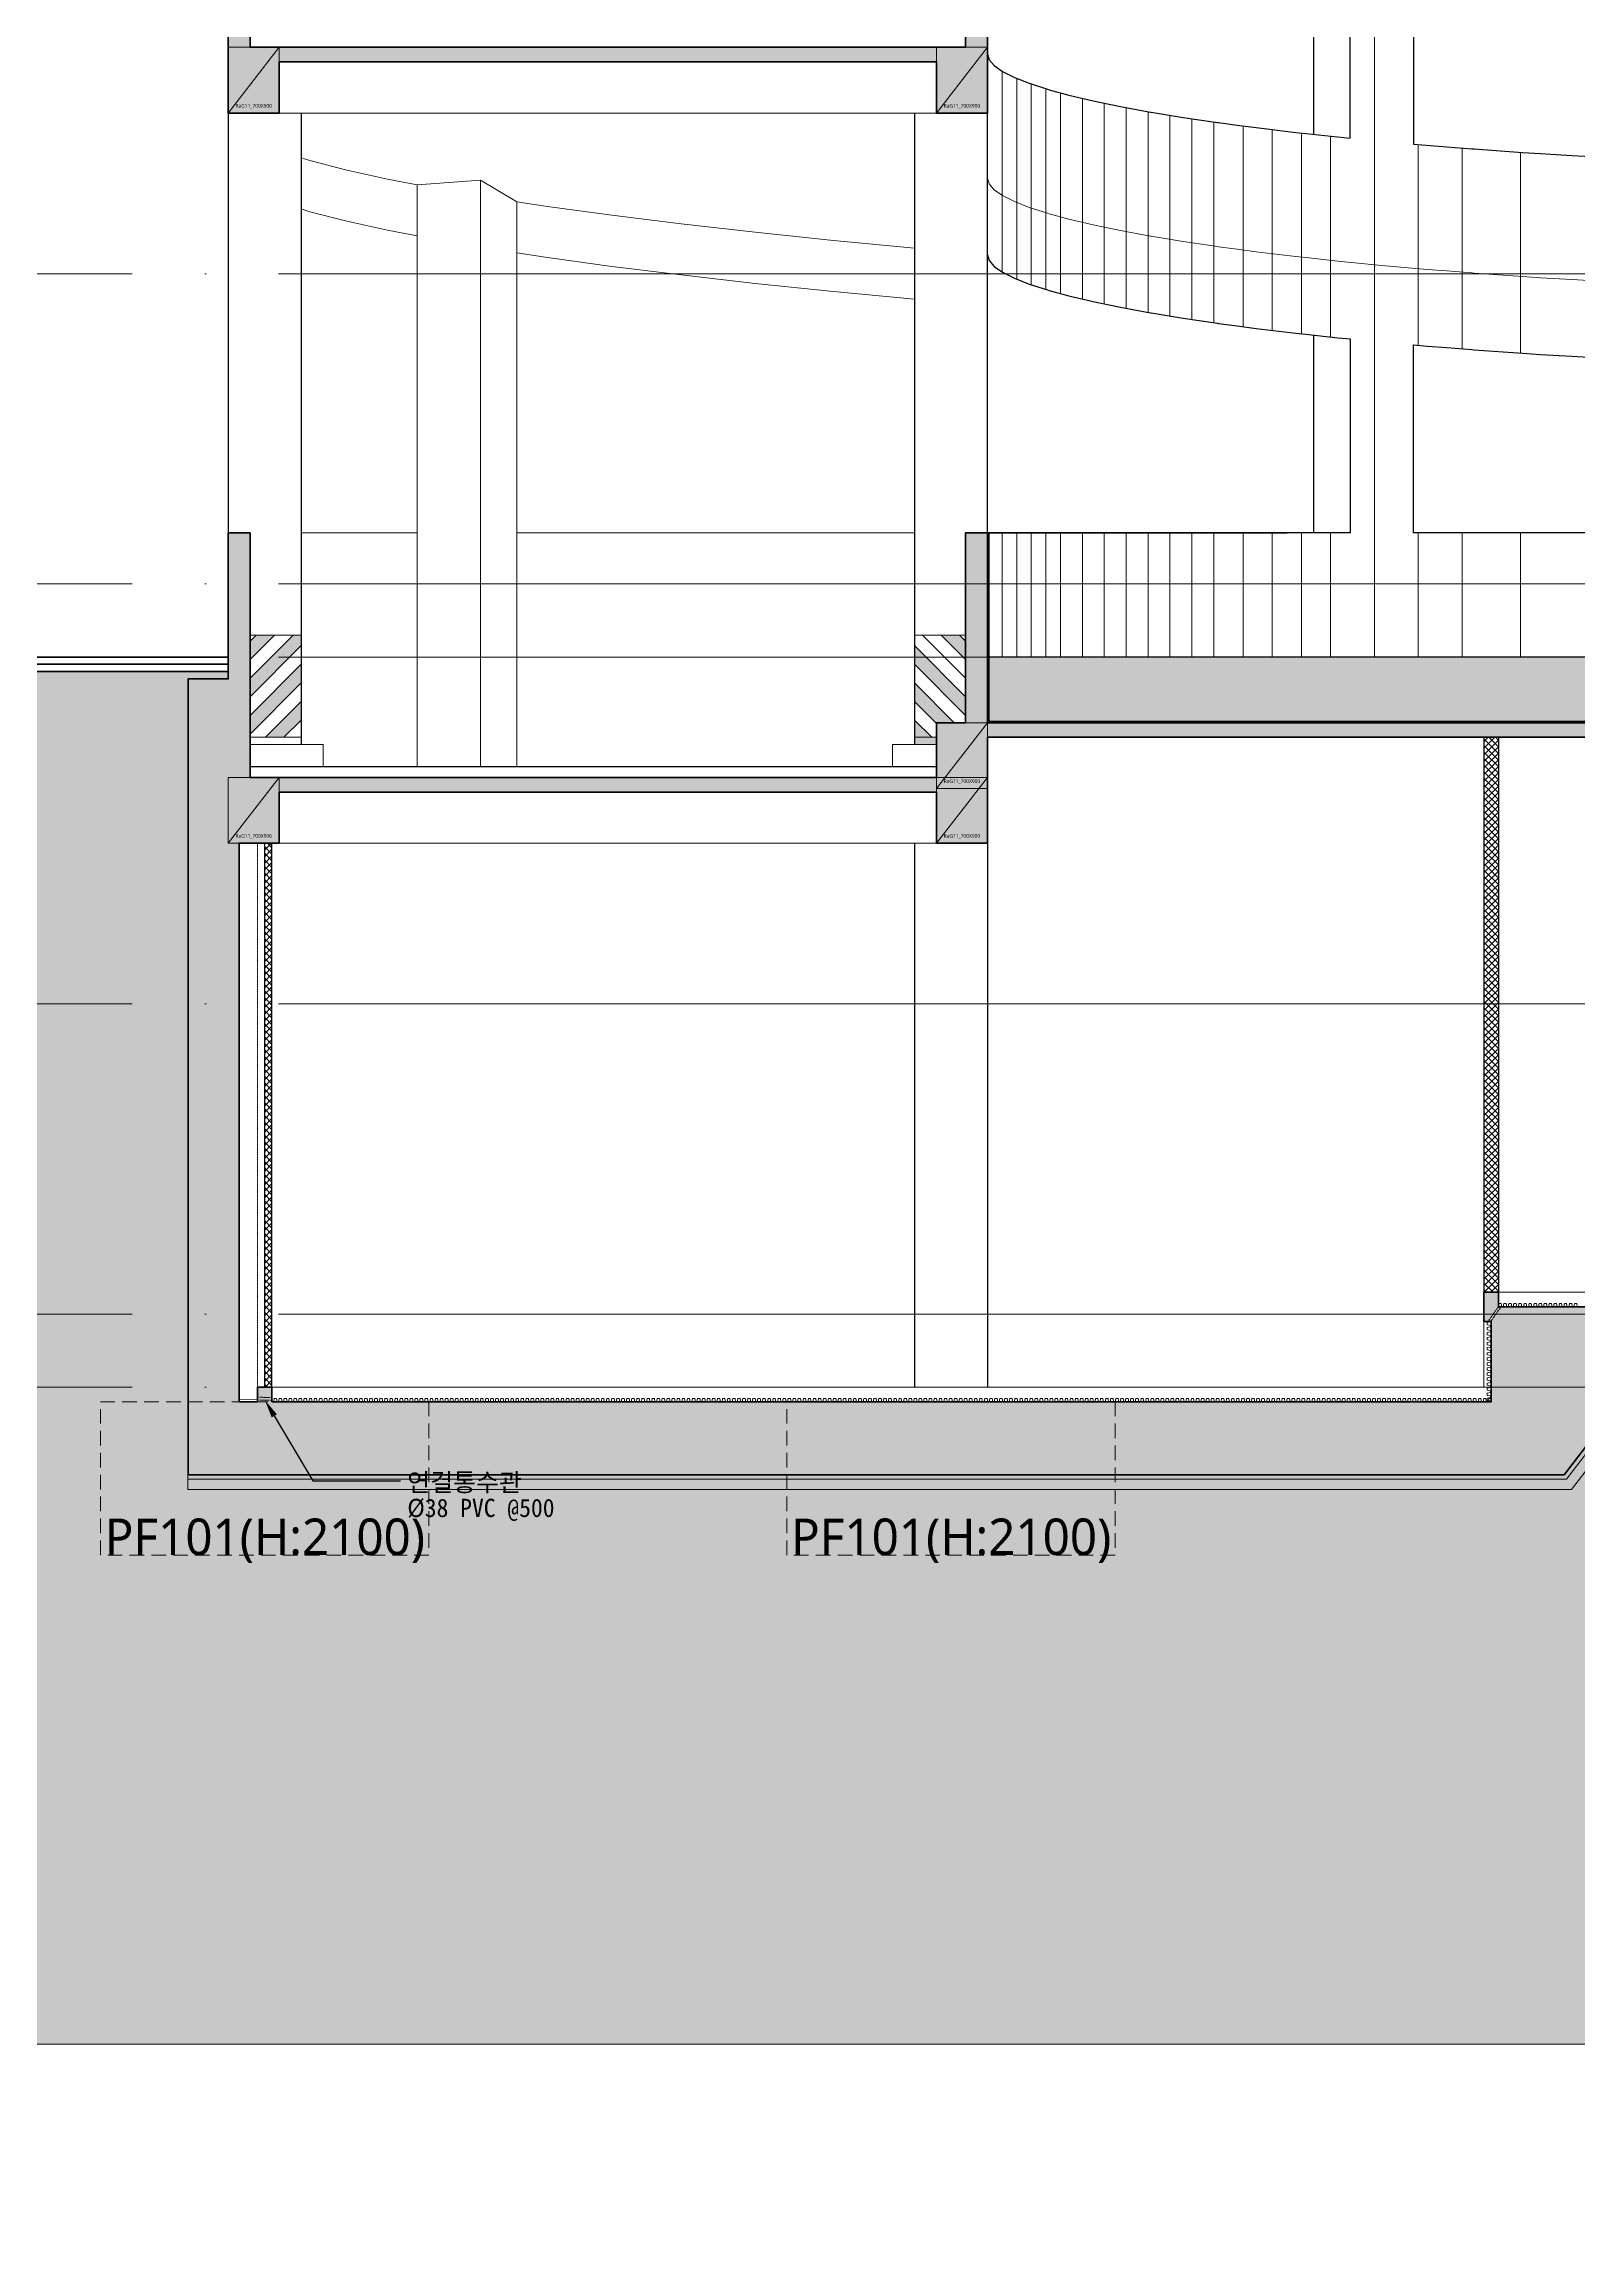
# Model space of a CAD drawing. Header units: millimetres. Extents: x 0 to 420000, y 0 to 297000.
# Drawn here: x 108987 to 130004, y 145925 to 175899 of the extents above; entities that cross this region are included whole.
import ezdxf
from ezdxf.enums import TextEntityAlignment as Align
from ezdxf.xclip import XClip

# ---------------------------------------------------------------- set-up
doc = ezdxf.new("R2010")
doc.units = ezdxf.units.MM
doc.header["$XCLIPFRAME"] = 0
for name, pattern in [('CEN', [62, 60, -1, 0, -1]), ('HID', [2, 1.1, -0.9]), ('HIDDEN', [0.375, 0.25, -0.125])]:
    doc.linetypes.add(name, pattern=pattern)
doc.layers.get('Defpoints').update_dxf_attribs({"color": 140})
for name, color, linetype, lineweight in [('A-AXIS-LINE', 1, 'CEN', 15), ('A-CONC-LIN1', 2, 'Continuous', 40), ('A-CONC-LIN2', 7, 'Continuous', 25), ('A-ELEV-LIN2', 7, 'Continuous', 25), ('A-ELEV-LIN3', 8, 'Continuous', 18), ('A-FFXS-PAD', 254, 'Continuous', 18), ('A-GRND', 2, 'Continuous', 40), ('A-SECT-LIN3', 255, 'Continuous', 18), ('A-WAXM-BLOC', 3, 'Continuous', 25), ('A-XXXX-DRBD', 9, 'Continuous', 20), ('A-XXXX-FIN2', 6, 'Continuous', 20), ('A-XXXX-HATC', 8, 'Continuous', 18), ('A-XXXX-HID', 8, 'HIDDEN', 18), ('A-XXXX-WAT1', 9, 'HID', 20)]:
    doc.layers.add(name, color=color, linetype=linetype, lineweight=lineweight)
for name, color, linetype in [('A-CLXK-SOLD', 253, 'Continuous'), ('A-CONC-SOLD', 253, 'CEN'), ('A-XXXX-SOLD', 252, 'Continuous')]:
    doc.layers.add(name, color=color, linetype=linetype)
doc.layers.add('A-XXXX-NPLT', color=144, linetype='Continuous', lineweight=15, plot=False)
doc.styles.add('돋움체', font='')
doc.styles.add('맑은고딕', font='')
doc.styles.get('돋움체').set_extended_font_data('DotumChe')
doc.styles.get('맑은고딕').set_extended_font_data('Malgun Gothic')

# ---------------------------------------------------------------- blocks, each defined once
blk = doc.blocks.new('RaG11')
at = {"layer": 'A-XXXX-NPLT'}
blk.add_line((350, 0), (-350, -900), dxfattribs=at)
blk.add_lwpolyline([(-350, -900), (350, -900), (350, 0), (-350, 0)], close=True, dxfattribs=at)
at = {"layer": 'A-XXXX-NPLT', "style": '맑은고딕'}
blk.add_text('RaG11_700X900', height=50, dxfattribs=at).set_placement((0, -800), align=Align.MIDDLE_CENTER)
blk = doc.blocks.new('ramp_1f')
at = {"layer": 'A-CONC-SOLD'}
h = blk.add_hatch(color=256, dxfattribs=at)
h.dxf.hatch_style = 1
h.paths.add_polyline_path([(4455566, 122514), (4456266, 122514), (4456266, 123214), (4465266, 123214), (4465266, 122514), (4465966, 122514), (4465966, 125264), (4465666, 125264), (4465666, 123414), (4455866, 123414), (4455866, 125264), (4455566, 125264)])
at = {"layer": 'A-CONC-LIN1'}
blk.add_lwpolyline([(4455566, 122514), (4456266, 122514), (4456266, 123214), (4465266, 123214), (4465266, 122514), (4465966, 122514), (4465966, 125264), (4465666, 125264), (4465666, 123414), (4455866, 123414), (4455866, 125264), (4455566, 125264)], close=True, dxfattribs=at)
at = {"layer": 'A-ELEV-LIN2'}
for p, q in [((4451099, 129473), (4451099, 122223)), ((4451099, 119473), (4451099, 116764)), ((4455566, 116764), (4451461, 116764))]:
    blk.add_line(p, q, dxfattribs=at)
for points in [[(4449733, 129338), (4449733, 122088), (4449272, 122051), (4448930, 122024), (4448899, 122022), (4448238, 121975), (4447990, 121959), (4447562, 121932), (4446873, 121895), (4446176, 121862), (4445999, 121855), (4445266, 121825), (4445266, 129075)], [(4455566, 123323), (4455543, 123244), (4455474, 123164), (4455359, 123083), (4455198, 123002), (4454993, 122921), (4454744, 122841), (4454719, 122834), (4454453, 122761), (4454119, 122682), (4453900, 122636), (4453746, 122604), (4453335, 122528), (4453326, 122527), (4452886, 122455), (4452414, 122385), (4452403, 122383), (4452145, 122349), (4451887, 122315), (4451341, 122249), (4451205, 122234), (4450599, 122169), (4450599, 129419)], [(4455566, 120573), (4455543, 120494), (4455474, 120414), (4455359, 120333), (4455198, 120252), (4454993, 120171), (4454744, 120091), (4454719, 120084), (4454453, 120011), (4454119, 119932), (4453900, 119886), (4453746, 119854), (4453335, 119778), (4453326, 119777), (4452886, 119705), (4452414, 119635), (4452403, 119633), (4452145, 119599), (4451887, 119565), (4451341, 119499), (4451205, 119484), (4450766, 119437), (4450599, 119420), (4450599, 116764), (4455566, 116764)]]:
    blk.add_lwpolyline(points, dxfattribs=at)
blk.add_lwpolyline([(4449733, 119340), (4449543, 119323), (4449272, 119301), (4448930, 119274), (4448899, 119272), (4448238, 119225), (4447990, 119209), (4447562, 119182), (4446873, 119145), (4446176, 119112), (4445999, 119105), (4445485, 119084), (4445473, 119083), (4445266, 119077), (4445266, 116764), (4449733, 116764)], close=True, dxfattribs=at)
at = {"layer": 'A-ELEV-LIN3'}
for p, q in [((4450266, 115064), (4450266, 129401)), ((4454966, 120163), (4454966, 122913)), ((4455166, 120240), (4455166, 122990)), ((4455366, 120339), (4455366, 123089)), ((4453966, 119900), (4453966, 122650)), ((4454266, 119966), (4454266, 122716)), ((4454566, 120042), (4454566, 122792)), ((4454766, 120098), (4454766, 122848)), ((4452066, 119589), (4452066, 122339)), ((4452466, 119643), (4452466, 122393)), ((4452766, 119687), (4452766, 122437)), ((4453066, 119734), (4453066, 122484)), ((4453366, 119784), (4453366, 122534)), ((4453666, 119840), (4453666, 122590)), ((4456266, 122514), (4465266, 122514)), ((4449066, 119285), (4449066, 122035)), ((4449666, 119334), (4449666, 122083)), ((4450866, 119448), (4450866, 122198)), ((4451266, 119491), (4451266, 122241)), ((4451666, 119538), (4451666, 122288)), ((4448266, 119227), (4448266, 121977)), ((4448266, 115064), (4448266, 116764)), ((4449066, 115064), (4449066, 116764)), ((4449666, 115064), (4449666, 116764)), ((4450866, 115064), (4450866, 116764)), ((4451266, 115064), (4451266, 116764)), ((4451666, 115064), (4451666, 116764)), ((4452066, 115064), (4452066, 116764)), ((4452466, 115064), (4452466, 116764)), ((4452766, 115064), (4452766, 116764)), ((4453066, 115064), (4453066, 116764)), ((4453366, 115064), (4453366, 116764)), ((4453666, 115064), (4453666, 116764)), ((4453966, 115064), (4453966, 116764)), ((4454266, 115064), (4454266, 116764)), ((4454566, 115064), (4454566, 116764)), ((4454766, 115064), (4454766, 116764)), ((4454966, 115064), (4454966, 116764)), ((4455166, 115064), (4455166, 116764)), ((4455366, 115064), (4455366, 116764))]:
    blk.add_line(p, q, dxfattribs=at)
for points in [[(4464966, 121900), (4464846, 121863), (4464358, 121736), (4463785, 121610), (4463376, 121531)], [(4462010, 121300), (4461590, 121235), (4460709, 121114), (4459761, 120996), (4458748, 120881), (4457675, 120769), (4456566, 120664)], [(4464966, 121200), (4464846, 121163), (4464358, 121036), (4463785, 120910), (4463376, 120831)], [(4462010, 120600), (4461590, 120535), (4460709, 120414), (4459761, 120296), (4458748, 120181), (4457675, 120069), (4456566, 119964)]]:
    blk.add_lwpolyline(points, dxfattribs=at)
at = {"layer": 'A-XXXX-NPLT'}
blk.add_lwpolyline([(4455566, 121623), (4455543, 121544), (4455474, 121464), (4455359, 121383), (4455198, 121302), (4454993, 121221), (4454744, 121141), (4454719, 121134), (4454453, 121061), (4454119, 120982), (4453900, 120936), (4453746, 120904), (4453335, 120828), (4453326, 120827), (4452886, 120755), (4452414, 120685), (4452403, 120683), (4452145, 120649), (4451887, 120615), (4451341, 120549), (4451205, 120534), (4450766, 120487), (4450166, 120428), (4449543, 120373), (4449272, 120351), (4448930, 120324), (4448899, 120322), (4448238, 120275), (4447990, 120259), (4447562, 120232), (4446873, 120195)], dxfattribs=at)
at = {"xscale": -1}
for p in [(4455916, 123414), (4465616, 123414)]:
    blk.add_blockref('RaG11', p, dxfattribs=at)
blk = doc.blocks.new('axis(220316)')
at = {"layer": 'A-AXIS-LINE', "ltscale": 1000}
for p, q in [((4631788.1, -426868.7), (4955413.1, -426868.7)), ((4631788.1, -431118.7), (4955413.1, -431118.7)), ((4631788.1, -432118.7), (4955413.1, -432118.7)), ((4631788.1, -436868.7), (4955413.1, -436868.7)), ((4631788.1, -441118.7), (4955413.1, -441118.7)), ((4631788.1, -442118.7), (4955413.1, -442118.7))]:
    blk.add_line(p, q, dxfattribs=at)
blk = doc.blocks.new('A$C00587857')
at = {"layer": 'A-ELEV-LIN3'}
h = blk.add_hatch(color=256, dxfattribs=at)
h.dxf.hatch_style = 1
h.paths.add_polyline_path([(-127, 1400), (0, 1400), (0, 1273)], flags=17)
h.paths.add_polyline_path([(0, 764), (-636, 1400), (-382, 1400), (0, 1018)])
h.paths.add_polyline_path([(-1145, 1400), (-891, 1400), (0, 509), (0, 255)])
h.paths.add_polyline_path([(-1655, 1400), (-255, 0), (0, 0), (-1400, 1400)])
h.paths.add_polyline_path([(-1800, 1036), (-764, 0), (-509, 0), (-1800, 1291)])
h.paths.add_polyline_path([(-1800, 527), (-1800, 782), (-1018, 0), (-1273, 0)], flags=17)
h.paths.add_polyline_path([(-1527, 0), (-1782, 0), (-1800, 18), (-1800, 273)])
blk.add_line((-1600, 327), (-1600, 327), dxfattribs=at)
for points in [[(-1800, 1036), (-764, 0), (-509, 0), (-1800, 1291)], [(-1655, 1400), (-255, 0), (0, 0), (-1400, 1400)], [(0, 764), (-636, 1400), (-382, 1400), (0, 1018)], [(-127, 1400), (0, 1400), (0, 1273)], [(-1800, 527), (-1800, 782), (-1018, 0), (-1273, 0)], [(-1527, 0), (-1782, 0), (-1800, 18), (-1800, 273)]]:
    blk.add_lwpolyline(points, close=True, dxfattribs=at)
blk.add_lwpolyline([(-1145, 1400), (-891, 1400), (0, 509), (0, 255), (-1145, 1400)], dxfattribs=at)
blk = doc.blocks.new('ramp지하(210907)')
at = {"layer": 'A-CLXK-SOLD'}
h = blk.add_hatch(color=256, dxfattribs=at)
h.dxf.hatch_style = 1
h.paths.add_polyline_path([(4435066, 125449), (4434866, 125449), (4434866, 119314), (4435066, 119314), (4435066, 123964), (4444416, 123964), (4444416, 123264), (4445116, 123264), (4445116, 123964), (4455566, 123964), (4455566, 122514), (4456266, 122514), (4456266, 123214), (4465266, 123214), (4465266, 122514), (4465816, 122514), (4465816, 114864), (4465566, 114864), (4465566, 115064), (4465366, 115064), (4465366, 114864), (4448666, 114864), (4448666, 115964), (4448766, 115964), (4448766, 116364), (4448566, 116364), (4448566, 116164), (4445366, 116164), (4445366, 116364), (4445166, 116364), (4445166, 116164), (4435066, 116164), (4435066, 117114), (4434866, 117114), (4434866, 116164), (4433966, 116164), (4433966, 125514), (4433666, 125514), (4433666, 124164), (4433266, 124164), (4433266, 123264), (4433666, 123264), (4433666, 116414), (4424266, 116414), (4424266, 125514), (4423566, 125514), (4423566, 116214), (4431416, 116214), (4432416, 115164), (4446666, 115164), (4447666, 113864), (4466516, 113864), (4466516, 124764), (4465966, 124764), (4465966, 126764), (4465666, 126764), (4465666, 123414), (4456266, 123414), (4456266, 124164), (4455866, 124164), (4455866, 126764), (4455566, 126764), (4455566, 124164), (4435066, 124164)])
at = {"layer": 'A-XXXX-HATC'}
h = blk.add_hatch(dxfattribs=at)
h.set_pattern_fill('사질토', color=256, scale=700)
h.set_pattern_definition([(60, (0, 0), (-55.9999996, 96.994845), [56, -56]), (120, (0, 0), (-111.9999996, 2e-07), [56, -56])])
h.paths.add_polyline_path([(4435086, 124198), (4435100, 124184), (4455532, 124184), (4455546, 124198), (4455546, 125064), (4435086, 125064)])
h = blk.add_hatch(dxfattribs=at)
h.set_pattern_fill('ANSI37', color=256, scale=20, style=0)
h.paths.add_polyline_path([(4445366, 116364), (4445166, 116364), (4445166, 123964), (4445366, 123964)])
h.paths.add_polyline_path([(4448566, 123964), (4448766, 123964), (4448766, 116364), (4448566, 116364)])
h = blk.add_hatch(dxfattribs=at)
h.set_pattern_fill('ANSI37', color=256, scale=20)
h.set_pattern_definition([(45, (-40056.444, -2469.71), (-44.9012806, 44.9012806), []), (135, (-40056.444, -2469.71), (-44.9012806, -44.9012806), [])])
h.paths.add_polyline_path([(4465366, 122514), (4465466, 122514), (4465466, 115064), (4465366, 115064)])
at = {"layer": 'A-CONC-LIN1'}
for points in [[(4423566, 125514), (4423566, 116214), (4431416, 116214), (4432416, 115164), (4446666, 115164), (4447666, 113864), (4466516, 113864), (4466516, 124764), (4465966, 124764), (4465966, 126764), (4465666, 126764), (4465666, 123414), (4456266, 123414), (4456266, 124164), (4455866, 124164), (4455866, 126764), (4455566, 126764), (4455566, 124164), (4435066, 124164)], [(4435066, 123964), (4444416, 123964), (4444416, 123264), (4445116, 123264), (4445116, 123964), (4455566, 123964), (4455566, 122514), (4456266, 122514), (4456266, 123214), (4465266, 123214), (4465266, 122514), (4465816, 122514), (4465816, 114864), (4465566, 114864), (4465566, 115064), (4465366, 115064), (4465366, 114864), (4448666, 114864), (4448666, 115964), (4448766, 115964), (4448766, 116364), (4448566, 116364), (4448566, 116164), (4445366, 116164)]]:
    blk.add_lwpolyline(points, dxfattribs=at)
at = {"layer": 'A-CONC-LIN2'}
blk.add_line((4465666, 123564), (4456266, 123564), dxfattribs=at)
blk.add_lwpolyline([(4455566, 126764), (4455546, 126764), (4455546, 124198), (4455532, 124184), (4435100, 124184), (4435086, 124198), (4435086, 125164)], dxfattribs=at)
at = {"layer": 'A-ELEV-LIN2'}
for p, q in [((4455566, 126564), (4455566, 132514)), ((4456566, 132514), (4456566, 123864)), ((4464966, 132514), (4464966, 123864)), ((4465966, 132514), (4465966, 126764)), ((4455566, 122614), (4455566, 115064)), ((4456566, 122514), (4456566, 115064))]:
    blk.add_line(p, q, dxfattribs=at)
at = {"layer": 'A-ELEV-LIN3'}
for p, q in [((4462010, 126764), (4456566, 126764)), ((4464966, 126764), (4463376, 126764)), ((4455866, 125364), (4456566, 125364)), ((4465666, 125364), (4464966, 125364)), ((4456266, 123964), (4456566, 123964)), ((4465666, 123964), (4464966, 123964)), ((4456266, 122514), (4465266, 122514))]:
    blk.add_line(p, q, dxfattribs=at)
for points in [[(4463376, 131531), (4462510, 131594), (4462010, 131300), (4462010, 123564)], [(4462510, 131591), (4462510, 123564)], [(4463376, 131531), (4463376, 123564)]]:
    blk.add_lwpolyline(points, dxfattribs=at)
at = {"layer": 'A-FFXS-PAD'}
for p, q in [((4456266, 123864), (4456866, 123864)), ((4456866, 123864), (4456866, 123564)), ((4465666, 123864), (4464666, 123864)), ((4464666, 123864), (4464666, 123564))]:
    blk.add_line(p, q, dxfattribs=at)
at = {"layer": 'A-SECT-LIN3'}
blk.add_lwpolyline([(4465816, 114898), (4465566, 114888)], dxfattribs=at)
at = {"layer": 'A-WAXM-BLOC'}
for p, q in [((4448566, 123964), (4448566, 116364)), ((4448766, 123964), (4448766, 116364)), ((4465366, 115064), (4465366, 122514)), ((4465466, 115064), (4465466, 122514))]:
    blk.add_line(p, q, dxfattribs=at)
at = {"layer": 'A-XXXX-DRBD'}
for points in [[(4447466, 116164), (4447487, 116164), (4447495, 116209), (4447526, 116209), (4447535, 116164), (4447556, 116164), (4447564, 116209), (4447595, 116209), (4447604, 116164), (4447625, 116164), (4447633, 116209), (4447664, 116209), (4447673, 116164), (4447694, 116164), (4447702, 116209), (4447733, 116209), (4447742, 116164), (4447763, 116164), (4447771, 116209), (4447803, 116209), (4447811, 116164), (4447832, 116164), (4447840, 116209), (4447872, 116209), (4447880, 116164), (4447901, 116164), (4447910, 116209), (4447941, 116209), (4447949, 116164), (4447970, 116164), (4447979, 116209), (4448010, 116209), (4448018, 116164), (4448039, 116164), (4448048, 116209), (4448079, 116209), (4448087, 116164), (4448108, 116164), (4448117, 116209), (4448148, 116209), (4448156, 116164), (4448177, 116164), (4448186, 116209), (4448217, 116209), (4448225, 116164), (4448246, 116164), (4448255, 116209), (4448286, 116209), (4448294, 116164), (4448315, 116164), (4448324, 116209), (4448355, 116209), (4448364, 116164), (4448384, 116164), (4448393, 116209), (4448424, 116209), (4448433, 116164), (4448453, 116164), (4448462, 116209), (4448493, 116209), (4448502, 116164), (4448522, 116164), (4448531, 116209), (4448562, 116209), (4448566, 116186)], [(4448676, 115964), (4448676, 115958), (4448721, 115949), (4448721, 115918), (4448676, 115909), (4448676, 115889), (4448721, 115880), (4448721, 115849), (4448676, 115840), (4448676, 115820), (4448721, 115811), (4448721, 115780), (4448676, 115771), (4448676, 115751), (4448721, 115742), (4448721, 115711), (4448676, 115702), (4448676, 115682), (4448721, 115673), (4448721, 115642), (4448676, 115633), (4448676, 115612), (4448721, 115604), (4448721, 115573), (4448676, 115564), (4448676, 115543), (4448721, 115535), (4448721, 115504), (4448676, 115495), (4448676, 115474), (4448721, 115466), (4448721, 115435), (4448676, 115426), (4448676, 115405), (4448721, 115397), (4448721, 115366), (4448676, 115357), (4448676, 115336), (4448721, 115328), (4448721, 115297), (4448676, 115288), (4448676, 115267), (4448721, 115259), (4448721, 115228), (4448676, 115219), (4448676, 115198), (4448721, 115190), (4448721, 115158), (4448676, 115150), (4448676, 115129), (4448721, 115120), (4448721, 115089), (4448676, 115081), (4448676, 115060), (4448721, 115051), (4448721, 115020), (4448676, 115012), (4448676, 114991), (4448721, 114982), (4448721, 114951), (4448676, 114943), (4448676, 114922), (4448721, 114913), (4448721, 114882), (4448676, 114874)], [(4448676, 114909), (4448700, 114909), (4448709, 114864), (4448729, 114864), (4448738, 114909), (4448769, 114909), (4448778, 114864), (4448798, 114864), (4448807, 114909), (4448838, 114909), (4448847, 114864), (4448867, 114864), (4448876, 114909), (4448907, 114909), (4448916, 114864), (4448936, 114864), (4448945, 114909), (4448976, 114909), (4448985, 114864), (4449005, 114864), (4449014, 114909), (4449045, 114909), (4449054, 114864), (4449074, 114864), (4449083, 114909), (4449114, 114909), (4449123, 114864), (4449143, 114864), (4449152, 114909), (4449183, 114909), (4449192, 114864), (4449212, 114864), (4449221, 114909), (4449252, 114909), (4449261, 114864), (4449281, 114864), (4449290, 114909), (4449321, 114909), (4449330, 114864), (4449350, 114864), (4449359, 114909), (4449390, 114909), (4449399, 114864), (4449420, 114864), (4449428, 114909), (4449459, 114909), (4449468, 114864), (4449489, 114864), (4449497, 114909), (4449528, 114909), (4449537, 114864), (4449558, 114864), (4449566, 114909), (4449597, 114909), (4449606, 114864), (4449627, 114864), (4449635, 114909), (4449666, 114909), (4449675, 114864), (4449696, 114864), (4449704, 114909), (4449735, 114909), (4449744, 114864), (4449765, 114864), (4449773, 114909), (4449804, 114909), (4449813, 114864), (4449834, 114864), (4449842, 114909), (4449874, 114909), (4449882, 114864), (4449903, 114864), (4449911, 114909), (4449943, 114909), (4449951, 114864), (4449972, 114864), (4449981, 114909), (4450012, 114909), (4450020, 114864), (4450041, 114864), (4450050, 114909), (4450081, 114909), (4450089, 114864), (4450110, 114864), (4450119, 114909), (4450150, 114909), (4450158, 114864), (4450179, 114864), (4450188, 114909), (4450219, 114909), (4450227, 114864), (4450248, 114864), (4450257, 114909), (4450288, 114909), (4450296, 114864), (4450317, 114864), (4450326, 114909), (4450357, 114909), (4450365, 114864), (4450386, 114864), (4450395, 114909), (4450426, 114909), (4450435, 114864), (4450455, 114864), (4450464, 114909), (4450495, 114909), (4450504, 114864), (4450524, 114864), (4450533, 114909), (4450564, 114909), (4450573, 114864), (4450593, 114864), (4450602, 114909), (4450633, 114909), (4450642, 114864), (4450662, 114864), (4450671, 114909), (4450702, 114909), (4450711, 114864), (4450731, 114864), (4450740, 114909), (4450771, 114909), (4450780, 114864), (4450800, 114864), (4450809, 114909), (4450840, 114909), (4450849, 114864), (4450869, 114864), (4450878, 114909), (4450909, 114909), (4450918, 114864), (4450938, 114864), (4450947, 114909), (4450978, 114909), (4450987, 114864), (4451007, 114864), (4451016, 114909), (4451047, 114909), (4451056, 114864), (4451076, 114864), (4451085, 114909), (4451116, 114909), (4451125, 114864), (4451145, 114864), (4451154, 114909), (4451185, 114909), (4451194, 114864), (4451214, 114864), (4451223, 114909), (4451254, 114909), (4451263, 114864), (4451283, 114864), (4451292, 114909), (4451323, 114909), (4451332, 114864), (4451352, 114864), (4451361, 114909), (4451392, 114909), (4451401, 114864), (4451421, 114864), (4451430, 114909), (4451461, 114909), (4451470, 114864), (4451491, 114864), (4451499, 114909), (4451530, 114909), (4451539, 114864), (4451560, 114864), (4451568, 114909), (4451599, 114909), (4451608, 114864), (4451629, 114864), (4451637, 114909), (4451668, 114909), (4451677, 114864), (4451698, 114864), (4451706, 114909), (4451737, 114909), (4451746, 114864), (4451767, 114864), (4451775, 114909), (4451806, 114909), (4451815, 114864), (4451836, 114864), (4451844, 114909), (4451875, 114909), (4451884, 114864), (4451905, 114864), (4451913, 114909), (4451945, 114909), (4451953, 114864), (4451974, 114864), (4451982, 114909), (4452014, 114909), (4452022, 114864), (4452043, 114864), (4452052, 114909), (4452083, 114909), (4452091, 114864), (4452112, 114864), (4452121, 114909), (4452152, 114909), (4452160, 114864), (4452181, 114864), (4452190, 114909), (4452221, 114909), (4452229, 114864), (4452250, 114864), (4452259, 114909), (4452290, 114909), (4452298, 114864), (4452319, 114864), (4452328, 114909), (4452359, 114909), (4452367, 114864), (4452388, 114864), (4452397, 114909), (4452428, 114909), (4452436, 114864), (4452457, 114864), (4452466, 114909), (4452497, 114909), (4452506, 114864), (4452526, 114864), (4452535, 114909), (4452566, 114909), (4452575, 114864), (4452595, 114864), (4452604, 114909), (4452635, 114909), (4452644, 114864), (4452664, 114864), (4452673, 114909), (4452704, 114909), (4452713, 114864), (4452733, 114864), (4452742, 114909), (4452773, 114909), (4452782, 114864), (4452802, 114864), (4452811, 114909), (4452842, 114909), (4452851, 114864), (4452871, 114864), (4452880, 114909), (4452911, 114909), (4452920, 114864), (4452940, 114864), (4452949, 114909), (4452980, 114909), (4452989, 114864), (4453009, 114864), (4453018, 114909), (4453049, 114909), (4453058, 114864), (4453078, 114864), (4453087, 114909), (4453118, 114909), (4453127, 114864), (4453147, 114864), (4453156, 114909), (4453187, 114909), (4453196, 114864), (4453216, 114864), (4453225, 114909), (4453256, 114909), (4453265, 114864), (4453285, 114864), (4453294, 114909), (4453325, 114909), (4453334, 114864), (4453354, 114864), (4453363, 114909), (4453394, 114909), (4453403, 114864), (4453423, 114864), (4453432, 114909), (4453463, 114909), (4453472, 114864), (4453492, 114864), (4453501, 114909), (4453532, 114909), (4453541, 114864), (4453562, 114864), (4453570, 114909), (4453601, 114909), (4453610, 114864), (4453631, 114864), (4453639, 114909), (4453670, 114909), (4453679, 114864), (4453700, 114864), (4453708, 114909), (4453739, 114909), (4453748, 114864), (4453769, 114864), (4453777, 114909), (4453808, 114909), (4453817, 114864), (4453838, 114864), (4453846, 114909), (4453877, 114909), (4453886, 114864), (4453907, 114864), (4453915, 114909), (4453946, 114909), (4453955, 114864), (4453976, 114864), (4453984, 114909), (4454016, 114909), (4454024, 114864), (4454045, 114864), (4454053, 114909), (4454085, 114909), (4454093, 114864), (4454114, 114864), (4454123, 114909), (4454154, 114909), (4454162, 114864), (4454183, 114864), (4454192, 114909), (4454223, 114909), (4454231, 114864), (4454252, 114864), (4454261, 114909), (4454292, 114909), (4454300, 114864), (4454321, 114864), (4454330, 114909), (4454361, 114909), (4454369, 114864), (4454390, 114864), (4454399, 114909), (4454430, 114909), (4454438, 114864), (4454459, 114864), (4454468, 114909), (4454499, 114909), (4454507, 114864), (4454528, 114864), (4454537, 114909), (4454568, 114909), (4454577, 114864), (4454597, 114864), (4454606, 114909), (4454637, 114909), (4454646, 114864), (4454666, 114864), (4454675, 114909), (4454706, 114909), (4454715, 114864), (4454735, 114864), (4454744, 114909), (4454775, 114909), (4454784, 114864), (4454804, 114864), (4454813, 114909), (4454844, 114909), (4454853, 114864), (4454873, 114864), (4454882, 114909), (4454913, 114909), (4454922, 114864), (4454942, 114864), (4454951, 114909), (4454982, 114909), (4454991, 114864), (4455011, 114864), (4455020, 114909), (4455051, 114909), (4455060, 114864), (4455080, 114864), (4455089, 114909), (4455120, 114909), (4455129, 114864), (4455149, 114864), (4455158, 114909), (4455189, 114909), (4455198, 114864), (4455218, 114864), (4455227, 114909), (4455258, 114909), (4455267, 114864), (4455287, 114864), (4455296, 114909), (4455327, 114909), (4455336, 114864), (4455356, 114864), (4455365, 114909), (4455396, 114909), (4455405, 114864), (4455425, 114864), (4455434, 114909), (4455465, 114909), (4455474, 114864), (4455494, 114864), (4455503, 114909), (4455534, 114909), (4455543, 114864), (4455563, 114864), (4455572, 114909), (4455603, 114909), (4455612, 114864), (4455633, 114864), (4455641, 114909), (4455672, 114909), (4455681, 114864), (4455702, 114864), (4455710, 114909), (4455741, 114909), (4455750, 114864), (4455771, 114864), (4455779, 114909), (4455810, 114909), (4455819, 114864), (4455840, 114864), (4455848, 114909), (4455879, 114909), (4455888, 114864), (4455909, 114864), (4455917, 114909), (4455948, 114909), (4455957, 114864), (4455978, 114864), (4455986, 114909), (4456017, 114909), (4456026, 114864), (4456047, 114864), (4456055, 114909), (4456087, 114909), (4456095, 114864), (4456116, 114864), (4456124, 114909), (4456156, 114909), (4456164, 114864), (4456185, 114864), (4456194, 114909), (4456225, 114909), (4456233, 114864), (4456254, 114864), (4456263, 114909), (4456294, 114909), (4456302, 114864), (4456323, 114864), (4456332, 114909), (4456363, 114909), (4456371, 114864), (4456392, 114864), (4456401, 114909), (4456432, 114909), (4456440, 114864), (4456461, 114864), (4456470, 114909), (4456501, 114909), (4456509, 114864), (4456530, 114864), (4456539, 114909), (4456570, 114909), (4456578, 114864), (4456599, 114864), (4456608, 114909), (4456639, 114909), (4456648, 114864), (4456668, 114864), (4456677, 114909), (4456708, 114909), (4456717, 114864), (4456737, 114864), (4456746, 114909), (4456777, 114909), (4456786, 114864), (4456806, 114864), (4456815, 114909), (4456846, 114909), (4456855, 114864), (4456875, 114864), (4456884, 114909), (4456915, 114909), (4456924, 114864), (4456944, 114864), (4456953, 114909), (4456984, 114909), (4456993, 114864), (4457013, 114864), (4457022, 114909), (4457053, 114909), (4457062, 114864), (4457082, 114864), (4457091, 114909), (4457122, 114909), (4457131, 114864), (4457151, 114864), (4457160, 114909), (4457191, 114909), (4457200, 114864), (4457220, 114864), (4457229, 114909), (4457260, 114909), (4457269, 114864), (4457289, 114864), (4457298, 114909), (4457329, 114909), (4457338, 114864), (4457358, 114864), (4457367, 114909), (4457398, 114909), (4457407, 114864), (4457427, 114864), (4457436, 114909), (4457467, 114909), (4457476, 114864), (4457496, 114864), (4457505, 114909), (4457536, 114909), (4457545, 114864), (4457565, 114864), (4457574, 114909), (4457605, 114909), (4457614, 114864), (4457634, 114864), (4457643, 114909), (4457674, 114909), (4457683, 114864), (4457704, 114864), (4457712, 114909), (4457743, 114909), (4457752, 114864), (4457773, 114864), (4457781, 114909), (4457812, 114909), (4457821, 114864), (4457842, 114864), (4457850, 114909), (4457881, 114909), (4457890, 114864), (4457911, 114864), (4457919, 114909), (4457950, 114909), (4457959, 114864), (4457980, 114864), (4457988, 114909), (4458019, 114909), (4458028, 114864), (4458049, 114864), (4458057, 114909), (4458088, 114909), (4458097, 114864), (4458118, 114864), (4458126, 114909), (4458158, 114909), (4458166, 114864), (4458187, 114864), (4458195, 114909), (4458227, 114909), (4458235, 114864), (4458256, 114864), (4458265, 114909), (4458296, 114909), (4458304, 114864), (4458325, 114864), (4458334, 114909), (4458365, 114909), (4458373, 114864), (4458394, 114864), (4458403, 114909), (4458434, 114909), (4458442, 114864), (4458463, 114864), (4458472, 114909), (4458503, 114909), (4458511, 114864), (4458532, 114864), (4458541, 114909), (4458572, 114909), (4458580, 114864), (4458601, 114864), (4458610, 114909), (4458641, 114909), (4458649, 114864), (4458670, 114864), (4458679, 114909), (4458710, 114909), (4458719, 114864), (4458739, 114864), (4458748, 114909), (4458779, 114909), (4458788, 114864), (4458808, 114864), (4458817, 114909), (4458848, 114909), (4458857, 114864), (4458877, 114864), (4458886, 114909), (4458917, 114909), (4458926, 114864), (4458946, 114864), (4458955, 114909), (4458986, 114909), (4458995, 114864), (4459015, 114864), (4459024, 114909), (4459055, 114909), (4459064, 114864), (4459084, 114864), (4459093, 114909), (4459124, 114909), (4459133, 114864), (4459153, 114864), (4459162, 114909), (4459193, 114909), (4459202, 114864), (4459222, 114864), (4459231, 114909), (4459262, 114909), (4459271, 114864), (4459291, 114864), (4459300, 114909), (4459331, 114909), (4459340, 114864), (4459360, 114864), (4459369, 114909), (4459400, 114909), (4459409, 114864), (4459429, 114864), (4459438, 114909), (4459469, 114909), (4459478, 114864), (4459498, 114864), (4459507, 114909), (4459538, 114909), (4459547, 114864), (4459567, 114864), (4459576, 114909), (4459607, 114909), (4459616, 114864), (4459636, 114864), (4459645, 114909), (4459676, 114909), (4459685, 114864), (4459705, 114864), (4459714, 114909), (4459745, 114909), (4459754, 114864), (4459775, 114864), (4459783, 114909), (4459814, 114909), (4459823, 114864), (4459844, 114864), (4459852, 114909), (4459883, 114909), (4459892, 114864), (4459913, 114864), (4459921, 114909), (4459952, 114909), (4459961, 114864), (4459982, 114864), (4459990, 114909), (4460021, 114909), (4460030, 114864), (4460051, 114864), (4460059, 114909), (4460090, 114909), (4460099, 114864), (4460120, 114864), (4460128, 114909), (4460159, 114909), (4460168, 114864), (4460189, 114864), (4460197, 114909), (4460229, 114909), (4460237, 114864), (4460258, 114864), (4460266, 114909), (4460298, 114909), (4460306, 114864), (4460327, 114864), (4460336, 114909), (4460367, 114909), (4460375, 114864), (4460396, 114864), (4460405, 114909), (4460436, 114909), (4460444, 114864), (4460465, 114864), (4460474, 114909), (4460505, 114909), (4460513, 114864), (4460534, 114864), (4460543, 114909), (4460574, 114909), (4460582, 114864), (4460603, 114864), (4460612, 114909), (4460643, 114909), (4460651, 114864), (4460672, 114864), (4460681, 114909), (4460712, 114909), (4460720, 114864), (4460741, 114864), (4460750, 114909), (4460781, 114909), (4460790, 114864), (4460810, 114864), (4460819, 114909), (4460850, 114909), (4460859, 114864), (4460879, 114864), (4460888, 114909), (4460919, 114909), (4460928, 114864), (4460948, 114864), (4460957, 114909), (4460988, 114909), (4460997, 114864), (4461017, 114864), (4461026, 114909), (4461057, 114909), (4461066, 114864), (4461086, 114864), (4461095, 114909), (4461126, 114909), (4461135, 114864), (4461155, 114864), (4461164, 114909), (4461195, 114909), (4461204, 114864), (4461224, 114864), (4461233, 114909), (4461264, 114909), (4461273, 114864), (4461293, 114864), (4461302, 114909), (4461333, 114909), (4461342, 114864), (4461362, 114864), (4461371, 114909), (4461402, 114909), (4461411, 114864), (4461431, 114864), (4461440, 114909), (4461471, 114909), (4461480, 114864), (4461500, 114864), (4461509, 114909), (4461540, 114909), (4461549, 114864), (4461569, 114864), (4461578, 114909), (4461609, 114909), (4461618, 114864), (4461638, 114864), (4461647, 114909), (4461678, 114909), (4461687, 114864), (4461707, 114864), (4461716, 114909), (4461747, 114909), (4461756, 114864), (4461776, 114864), (4461785, 114909), (4461816, 114909), (4461825, 114864), (4461846, 114864), (4461854, 114909), (4461885, 114909), (4461894, 114864), (4461915, 114864), (4461923, 114909), (4461954, 114909), (4461963, 114864), (4461984, 114864), (4461992, 114909), (4462023, 114909), (4462032, 114864), (4462053, 114864), (4462061, 114909), (4462092, 114909), (4462101, 114864), (4462122, 114864), (4462130, 114909), (4462161, 114909), (4462170, 114864), (4462191, 114864), (4462199, 114909), (4462230, 114909), (4462239, 114864), (4462260, 114864), (4462268, 114909), (4462300, 114909), (4462308, 114864), (4462329, 114864), (4462338, 114909), (4462369, 114909), (4462377, 114864), (4462398, 114864), (4462407, 114909), (4462438, 114909), (4462446, 114864), (4462467, 114864), (4462476, 114909), (4462507, 114909), (4462515, 114864), (4462536, 114864), (4462545, 114909), (4462576, 114909), (4462584, 114864), (4462605, 114864), (4462614, 114909), (4462645, 114909), (4462653, 114864), (4462674, 114864), (4462683, 114909), (4462714, 114909), (4462722, 114864), (4462743, 114864), (4462752, 114909), (4462783, 114909), (4462792, 114864), (4462812, 114864), (4462821, 114909), (4462852, 114909), (4462861, 114864), (4462881, 114864), (4462890, 114909), (4462921, 114909), (4462930, 114864), (4462950, 114864), (4462959, 114909), (4462990, 114909), (4462999, 114864), (4463019, 114864), (4463028, 114909), (4463059, 114909), (4463068, 114864), (4463088, 114864), (4463097, 114909), (4463128, 114909), (4463137, 114864), (4463157, 114864), (4463166, 114909), (4463197, 114909), (4463206, 114864), (4463226, 114864), (4463235, 114909), (4463266, 114909), (4463275, 114864), (4463295, 114864), (4463304, 114909), (4463335, 114909), (4463344, 114864), (4463364, 114864), (4463373, 114909), (4463404, 114909), (4463413, 114864), (4463433, 114864), (4463442, 114909), (4463473, 114909), (4463482, 114864), (4463502, 114864), (4463511, 114909), (4463542, 114909), (4463551, 114864), (4463571, 114864), (4463580, 114909), (4463611, 114909), (4463620, 114864), (4463640, 114864), (4463649, 114909), (4463680, 114909), (4463689, 114864), (4463709, 114864), (4463718, 114909), (4463749, 114909), (4463758, 114864), (4463778, 114864), (4463787, 114909), (4463818, 114909), (4463827, 114864), (4463847, 114864), (4463856, 114909), (4463887, 114909), (4463896, 114864), (4463917, 114864), (4463925, 114909), (4463956, 114909), (4463965, 114864), (4463986, 114864), (4463994, 114909), (4464025, 114909), (4464034, 114864), (4464055, 114864), (4464063, 114909), (4464094, 114909), (4464103, 114864), (4464124, 114864), (4464132, 114909), (4464163, 114909), (4464172, 114864), (4464193, 114864), (4464201, 114909), (4464232, 114909), (4464241, 114864), (4464262, 114864), (4464270, 114909), (4464301, 114909), (4464310, 114864), (4464331, 114864), (4464339, 114909), (4464371, 114909), (4464379, 114864), (4464400, 114864), (4464409, 114909), (4464440, 114909), (4464448, 114864), (4464469, 114864), (4464478, 114909), (4464509, 114909), (4464517, 114864), (4464538, 114864), (4464547, 114909), (4464578, 114909), (4464586, 114864), (4464607, 114864), (4464616, 114909), (4464647, 114909), (4464655, 114864), (4464676, 114864), (4464685, 114909), (4464716, 114909), (4464724, 114864), (4464745, 114864), (4464754, 114909), (4464785, 114909), (4464793, 114864), (4464814, 114864), (4464823, 114909), (4464854, 114909), (4464863, 114864), (4464883, 114864), (4464892, 114909), (4464923, 114909), (4464932, 114864), (4464952, 114864), (4464961, 114909), (4464992, 114909), (4465001, 114864), (4465021, 114864), (4465030, 114909), (4465061, 114909), (4465070, 114864), (4465090, 114864), (4465099, 114909), (4465130, 114909), (4465139, 114864), (4465159, 114864), (4465168, 114909), (4465199, 114909), (4465208, 114864), (4465228, 114864), (4465237, 114909), (4465268, 114909), (4465277, 114864), (4465297, 114864), (4465306, 114909), (4465337, 114909), (4465346, 114864), (4465351, 114864)]]:
    blk.add_lwpolyline(points, dxfattribs=at)
at = {"layer": 'A-XXXX-FIN2'}
for p, q in [((4455566, 125064), (4435086, 125064)), ((4455566, 125164), (4455546, 125164)), ((4465366, 115064), (4448766, 115064))]:
    blk.add_line(p, q, dxfattribs=at)
for points in [[(4445366, 116364), (4448566, 116364)], [(4448766, 115964), (4448766, 115064)]]:
    blk.add_lwpolyline(points, dxfattribs=at)
at = {"layer": 'A-XXXX-HID'}
blk.add_line((4465566, 115064), (4465566, 122514), dxfattribs=at)
at = {"layer": 'A-XXXX-HID', "ltscale": 50}
for points in [[(4448524, 116174), (4448677, 115957)], [(4448561, 116174), (4448720, 115949)], [(4465566, 114926), (4465366, 114920)], [(4465566, 114888), (4465366, 114882)]]:
    blk.add_lwpolyline(points, dxfattribs=at)
at = {"layer": 'A-XXXX-WAT1', "ltscale": 50}
blk.add_lwpolyline([(4435076, 125164), (4435076, 124194), (4435096, 124174), (4455536, 124174), (4455556, 124194), (4455556, 126764)], dxfattribs=at)
ref = blk.add_blockref('A$C00587857', (4455566, 123964), dxfattribs=dict(xscale=-0.9999999999999999))
XClip(ref).set_block_clipping_path([(-300.0000000037, 200.000000003), (-300.0000000037, 1400.0000000001), (-1000.0000000065, 1400.0000000001), (-1000.0000000065, -99.9999999972), (-700, -99.9999999972), (-700, 200.000000003)])
ref = blk.add_blockref('A$C00587857', (4465966, 123964))
XClip(ref).set_block_clipping_path([(-1000.0000000029, 0), (-300.0000000018, 1400.0000000001)])
at = {"xscale": -0.9999999999999999}
for p in [(4455916, 124164), (4455916, 123414), (4465616, 123414)]:
    blk.add_blockref('RaG11', p, dxfattribs=at)
blk = doc.blocks.new('PF101')
at = {"layer": 'A-XXXX-HID', "color": 0, "ltscale": 800}
blk.add_lwpolyline([(2250, 0), (2250, -2100), (-2250, -2100), (-2250, 0)], close=True, dxfattribs=at)
at = {"layer": 'A-XXXX-NPLT', "style": '맑은고딕'}
blk.add_text('PF101(H:2100)', height=500, dxfattribs=at).set_placement((3, -1901), align=Align.MIDDLE)

msp = doc.modelspace()

# ---------------------------------------------------------------- hatches: boundary and pattern name
at = {"layer": 'A-XXXX-HATC'}
h = msp.add_hatch(dxfattribs=at)
h.set_pattern_fill('DOTS', color=256, scale=10)
h.paths.add_polyline_path([(153912.5, 158650), (146062.5, 158650), (145062.5, 157600), (130812.5, 157600), (129812.5, 156300), (110962.5, 156300), (110962.5, 156240), (129842, 156240), (130842, 157540), (145088.2, 157540), (146088.2, 158590), (153912.5, 158590)])
h = msp.add_hatch(dxfattribs=at)
h.set_pattern_fill('돌01', color=256, scale=200)
h.set_pattern_definition([(0, (40, 0), (200, 200), [60, -140]), (0, (160, 20), (200, 200), [50, -150]), (0, (150, 30), (200, 200), [40, -160]), (0, (90, 80), (200, 200), [30, -30, 40, -100]), (0, (90, 90), (200, 200), [40, -10, 50, -100]), (0, (0, 130), (200, 200), [50, -150]), (0, (190, 140), (200, 200), [50, -150]), (90, (0, 40), (-200, 200), [30, -170]), (90, (30, 190), (-200, 200), [20, -180]), (90, (40, 0), (-200, 200), [30, -170]), (90, (60, 180), (-200, 200), [10, -190]), (90, (70, 100), (-200, 200), [30, -170]), (90, (90, 30), (-200, 200), [50, -150]), (90, (110, 170), (-200, 200), [30, -170]), (90, (130, 90), (-200, 200), [40, -160]), (90, (140, 90), (-200, 200), [40, -160]), (90, (160, 0), (-200, 200), [20, -180]), (90, (190, 30), (-200, 200), [50, -150]), (45, (20, 20), (0, 200), [84.8528, -197.98991]), (45, (40, 30), (0, 200), [42.4264, -240.41631]), (45, (130, 140), (0, 200), [56.56854, -226.27417]), (45, (130, 150), (0, 200), [42.4264, -240.41631]), (135, (60, 130), (-200, 2e-14), [14.1422, -268.70051]), (135, (20, 20), (-200, 2e-14), [28.2842, -254.55851]), (135, (80, 80), (-200, 2e-14), [28.2842, -254.55851]), (135, (130, 130), (-200, 2e-14), [28.2842, -254.55851]), (135, (190, 170), (-200, 2e-14), [42.4264, -240.41631]), (135, (190, 160), (-200, 2e-14), [28.2842, -254.55851]), (135, (180, 180), (-200, 2e-14), [28.2842, -254.55851]), (135, (120, 0), (-200, 2e-14), [42.4264, -240.41631]), (26.56505, (180, 120), (200, 8e-08), [22.36, -424.8536]), (26.56505, (130, 70), (200, 8e-08), [22.36, -424.8536]), (26.56505, (60, 130), (200, 8e-08), [44.72, -402.4936]), (26.56505, (70, 180), (200, 8e-08), [44.72, -402.4936]), (26.56505, (70, 130), (200, 8e-08), [44.72, -402.4936]), (26.56505, (190, 170), (200, 8e-08), [44.72, -402.4936]), (26.56505, (0, 70), (200, 8e-08), [67.082, -380.1316]), (26.56505, (0, 80), (200, 8e-08), [67.082, -380.1316]), (26.56505, (0, 160), (200, 8e-08), [67.082, -380.1316]), (63.43495, (100, 150), (1e-08, 200), [22.36, -424.8536]), (63.43495, (190, 140), (1e-08, 200), [22.36, -268.333595, 44.72, -111.8]), (63.43495, (170, 120), (1e-08, 200), [44.72, -402.4936]), (63.43495, (50, 140), (1e-08, 200), [44.72, -402.4936]), (63.43495, (40, 140), (1e-08, 200), [44.72, -402.4936]), (63.43495, (110, 160), (1e-08, 200), [67.082, -380.1316]), (116.56505, (60, 110), (-8e-08, 200), [22.36, -424.8536]), (116.56505, (190, 90), (-8e-08, 200), [22.36, -424.8536]), (116.56505, (150, 30), (-8e-08, 200), [44.72, -402.4936]), (116.56505, (140, 40), (-8e-08, 200), [44.72, -402.4936]), (116.56505, (160, 180), (-8e-08, 200), [44.72, -402.4936]), (116.56505, (0, 80), (-8e-08, 200), [44.72, -402.4936]), (116.56505, (100, 0), (-8e-08, 200), [67.082, -380.1316]), (153.43495, (170, 120), (-200, 1e-08), [44.72, -402.4936]), (153.43495, (180, 110), (-200, 1e-08), [44.72, -402.4936]), (153.43495, (30, 10), (-200, 1e-08), [22.36, -424.8536]), (153.43495, (90, 90), (-200, 1e-08), [22.36, -424.8536]), (153.43495, (130, 150), (-200, 1e-08), [22.36, -424.8536])])
h.paths.add_polyline_path([(130911, 157400), (145148.2, 157400), (146148.2, 158450), (153912.5, 158450), (153912.5, 158590), (146088.2, 158590), (145088.2, 157540), (130842, 157540), (129842, 156240), (110962.5, 156240), (110962.5, 156100), (129911, 156100)])
at = {"layer": 'A-XXXX-SOLD'}
h = msp.add_hatch(color=256, dxfattribs=at)
h.dxf.hatch_style = 1
edge = h.paths.add_edge_path()
edge.add_line((110962.5, 156300), (110962.5, 156300))
edge.add_line((110962.5, 156300), (110962.5, 167200))
edge.add_line((110962.5, 167200), (111512.5, 167200))
edge.add_line((111512.5, 167200), (111512.5, 167300))
edge.add_line((111512.5, 167300), (100372.7, 167300))
edge.add_line((100372.7, 167300), (100372.7, 167078.1))
edge.add_arc((94222.7, 81943.7), 85356.2, 85.868204, 94.131796)
edge.add_line((88072.7, 167078.1), (88072.7, 167300))
edge.add_line((88072.7, 167300), (50205.2, 167300))
edge.add_line((50205.2, 167300), (50205.2, 148500))
edge.add_line((50205.2, 148500), (373825, 148500))
edge.add_line((373825, 148500), (373825, 167100))
edge.add_arc((350657.4, -1174940.9), 1342240.9, 89.0110046, 91.0020244)
edge.add_line((327184.7, 167094.7), (327184.7, 167300))
edge.add_line((327184.7, 167300), (289062.5, 167300))
edge.add_line((289062.5, 167300), (289062.5, 157450))
edge.add_line((289062.5, 157450), (154962.5, 157450))
edge.add_line((154962.5, 157450), (154962.5, 167300))
edge.add_line((154962.5, 167300), (153912.5, 167300))
edge.add_line((153912.5, 167300), (153912.5, 158450))
edge.add_line((153912.5, 158450), (146148.2, 158450))
edge.add_line((146148.2, 158450), (145148.2, 157400))
edge.add_line((145148.2, 157400), (130911, 157400))
edge.add_line((130911, 157400), (129911, 156100))
edge.add_line((129911, 156100), (110962.5, 156100))
edge.add_line((110962.5, 156100), (110962.5, 156300))

# ---------------------------------------------------------------- linework, layer by layer
at = {"layer": 'A-GRND'}
for points in [[(50200, 167500), (88367.5, 167500), (88367.5, 167300, -0.034188), (100067.5, 167300), (100067.5, 167500), (111512.5, 167500)], [(50200, 167400), (88267.5, 167400), (88267.5, 167192.9, -0.0348146), (100167.5, 167192.9), (100167.5, 167400), (111512.5, 167400)], [(50200, 167300), (88167.5, 167300), (88167.5, 167085.6, -0.0354427), (100267.5, 167085.6), (100267.5, 167300), (111512.5, 167300)]]:
    msp.add_lwpolyline(points, format="xyb", dxfattribs=at)
at = {"layer": 'A-SECT-LIN3'}
msp.add_lwpolyline([(153912.5, 158650), (146062.5, 158650), (145062.5, 157600), (130812.5, 157600), (129812.5, 156300), (110962.5, 156300), (110962.5, 156240), (129842, 156240), (130842, 157540), (145088.2, 157540), (146088.2, 158590), (153912.5, 158590)], close=True, dxfattribs=at)
at = {"layer": 'A-XXXX-HATC'}
msp.add_lwpolyline([(110962.5, 156240), (129842, 156240), (130842, 157540), (145088.2, 157540), (146088.2, 158590), (153912.5, 158590), (153912.5, 158450), (146148.2, 158450), (145148.2, 157400), (130911, 157400), (129911, 156100), (110962.5, 156100), (110962.5, 156240)], dxfattribs=at)
at = {"layer": 'A-XXXX-NPLT'}
msp.add_line((14450, 148500), (373825, 148500), dxfattribs=at)
for points in [[(337700, 282550), (78800, 282550), (78800, 148500), (337700, 148500)], [(337700, 148500), (78800, 148500), (78800, 14450), (337700, 14450)]]:
    msp.add_lwpolyline(points, close=True, dxfattribs=at)
at = {"layer": 'Defpoints'}
for p, q in [((112144.2, 157106.3), (112672.1, 156217.5)), ((112672.1, 156217.5), (113873, 156217.5))]:
    msp.add_line(p, q, dxfattribs=at)
msp.add_solid([(112108.4, 157085), (112016.6, 157321.3), (112180.1, 157127.6)], dxfattribs=at)

# ---------------------------------------------------------------- block references
at = {"xscale": -1}
for name, p in [('ramp_1f', (4577478.8, 52436.4)), ('ramp지하(210907)', (4577478.8, 42436.4))]:
    msp.add_blockref(name, p, dxfattribs=at)
for p in [(112012.5, 157300), (121412.5, 157300)]:
    msp.add_blockref('PF101', p)
at = {"layer": 'A-AXIS-LINE'}
msp.add_blockref('axis(220316)', (-4581588.1, 599618.7), dxfattribs=at)

# ---------------------------------------------------------------- texts
at = {"layer": 'Defpoints', "style": '돋움체'}
for s, p in [('연결통수관', (113966.1, 156071.4)), ('%%C38 PVC @500', (113966.1, 155720.9))]:
    msp.add_text(s, height=250, dxfattribs=at).set_placement(p)

doc.saveas('drawing.dxf')
